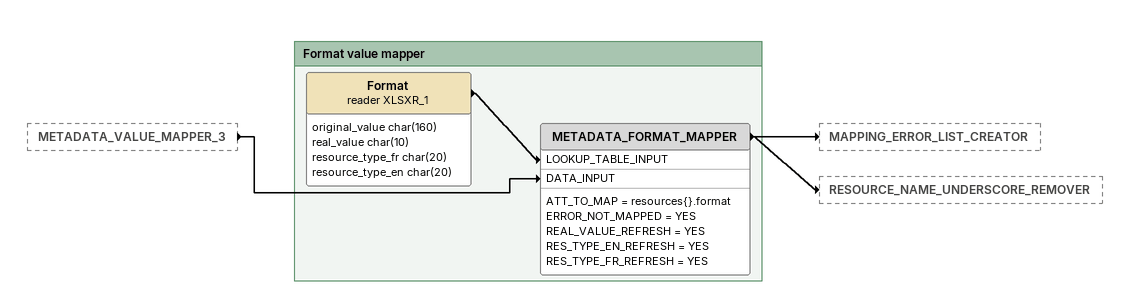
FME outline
METADATA_VALUE_MAPPER_3 [outside]
    -> METADATA_FORMAT_MAPPER [DATA_INPUT]

Bookmark: Format value mapper
Format (reader XLSXR_1)
    attributes: original_value char(160), real_value char(10), resource_type_fr char(20), resource_type_en char(20)
    -> METADATA_FORMAT_MAPPER [LOOKUP_TABLE_INPUT]
METADATA_FORMAT_MAPPER
    ATT_TO_MAP = resources{}.format
    ERROR_NOT_MAPPED = YES
    REAL_VALUE_REFRESH = YES
    RES_TYPE_EN_REFRESH = YES
    RES_TYPE_FR_REFRESH = YES
    -> MAPPING_ERROR_LIST_CREATOR
    -> RESOURCE_NAME_UNDERSCORE_REMOVER
